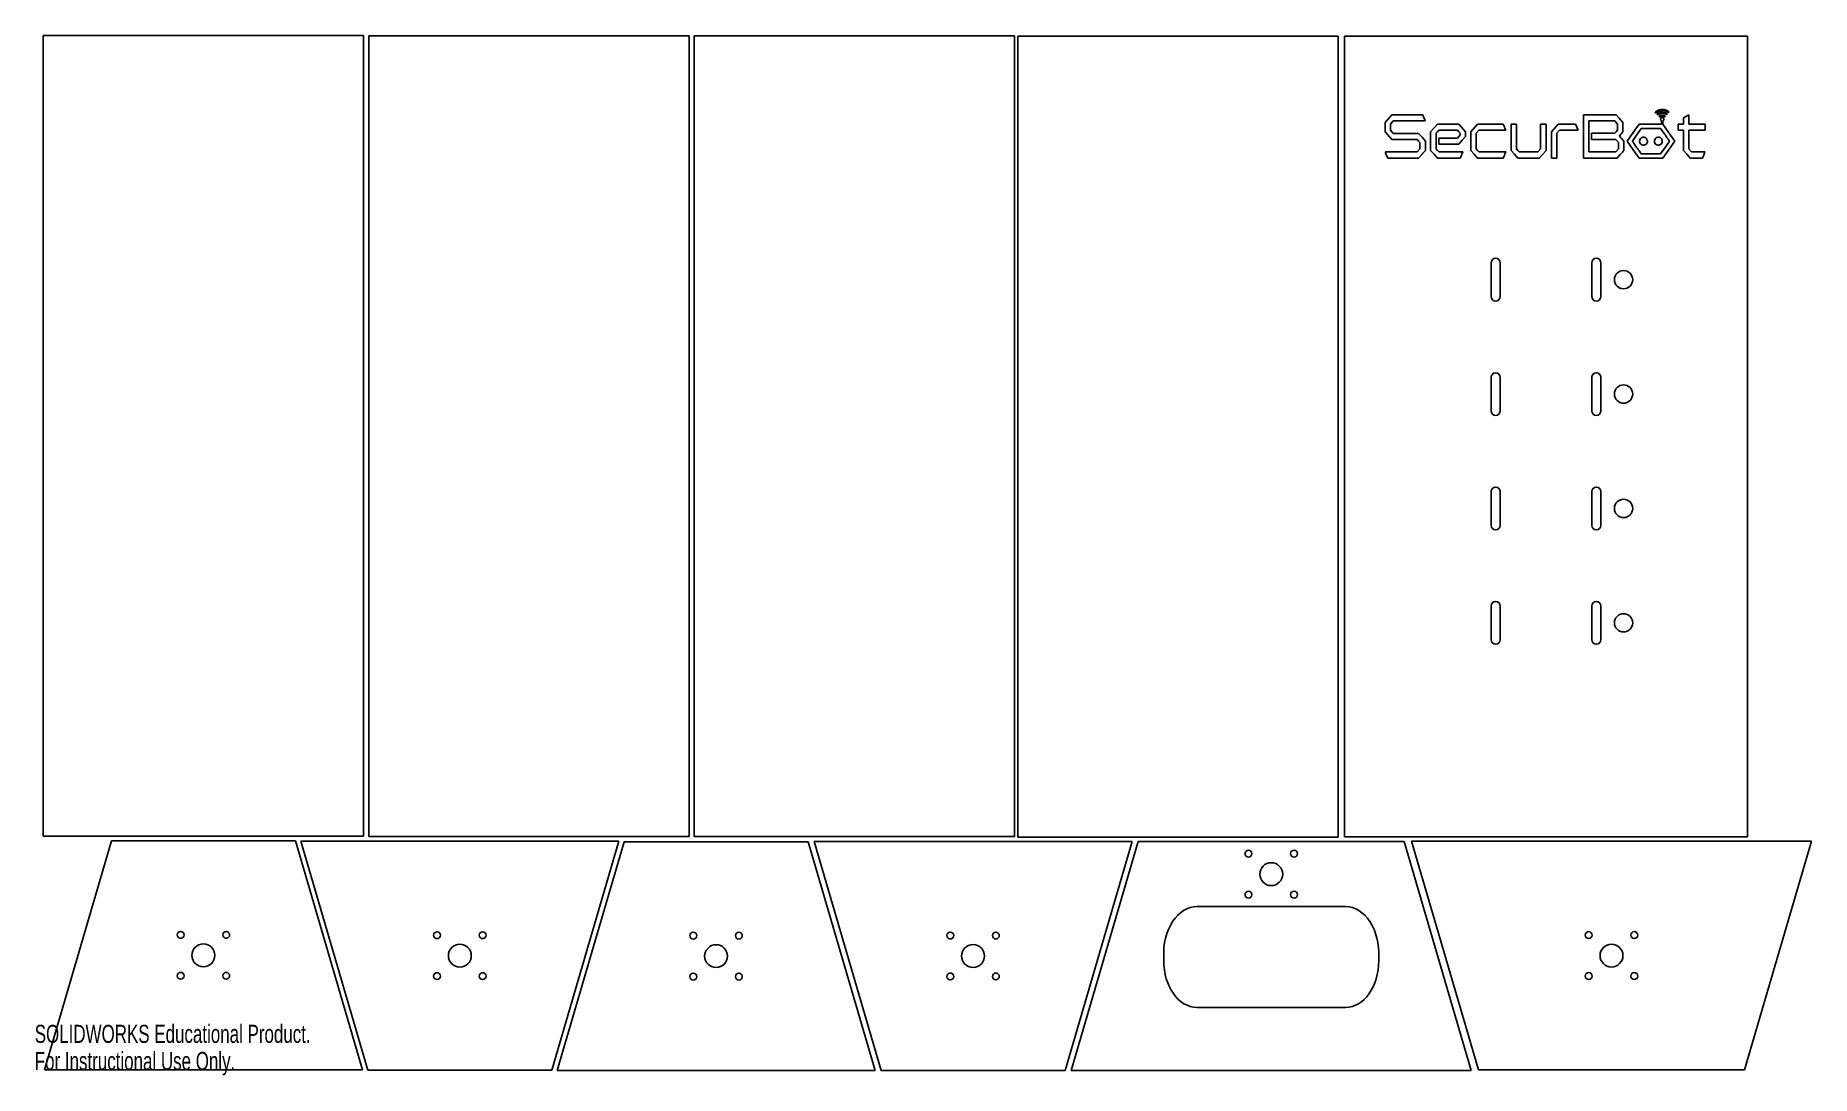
# Model space of a CAD drawing. Header units: millimetres. Extents: x 0 to 776, y 0 to 454.
import ezdxf

# ---------------------------------------------------------------- set-up
doc = ezdxf.new("R2010")
doc.units = ezdxf.units.MM
doc.styles.add('SLDTEXTSTYLE0', font='TXT', dxfattribs={"width": 0.7})

msp = doc.modelspace()

# ---------------------------------------------------------------- linework, layer by layer
at = {"color": 7, "linetype": 'Continuous', "lineweight": 25}
for p, q in [((143.68, 454.5), (3.68, 454.5)), ((3.68, 454.5), (3.68, 104.5)), ((143.68, 104.5), (143.68, 454.5)), ((285.94, 454.36), (145.94, 454.36)), ((145.94, 454.36), (145.94, 104.36)), ((285.94, 104.36), (285.94, 454.36)), ((428.13, 454.36), (288.13, 454.36)), ((288.13, 454.36), (288.13, 104.36)), ((428.13, 104.36), (428.13, 454.36)), ((569.63, 454.14), (429.63, 454.14)), ((429.63, 454.14), (429.63, 104.14)), ((569.63, 104.14), (569.63, 454.14)), ((572.45, 104.27), (572.45, 454.27)), ((572.45, 454.27), (748.45, 454.27)), ((748.45, 454.27), (748.45, 104.27)), ((590.13, 416.48), (593.06, 419.88)), ((593.06, 419.88), (606.55, 419.87)), ((606.55, 419.87), (607.13, 418.53)), ((676.84, 419.88), (691.15, 419.88)), ((676.84, 400.87), (676.84, 419.88)), ((691.15, 419.88), (692.49, 418.32)), ((708.12, 420.91), (708.17, 420.97)), ((708.27, 420.76), (708.12, 420.91)), ((708.94, 420.09), (709.06, 420.2)), ((709.1, 419.93), (708.94, 420.09)), ((709.26, 419.77), (709.1, 419.93)), ((709.41, 419.9), (709.26, 419.77)), ((709.83, 419.2), (709.94, 419.29)), ((709.99, 419.04), (709.83, 419.2)), ((713.15, 419.8), (713.04, 419.89)), ((713.31, 419.96), (713.15, 419.8)), ((713.47, 420.12), (713.31, 419.96)), ((713.43, 420.16), (713.47, 420.12)), ((714.3, 420.95), (714.14, 420.79)), ((714.26, 420.99), (714.3, 420.95)), ((720.58, 418.53), (722.9, 419.87)), ((722.9, 419.87), (722.92, 415.81)), ((590.13, 412.42), (590.13, 416.48)), ((593.06, 409.02), (590.13, 412.42)), ((593.64, 417.15), (592.48, 415.81)), ((592.48, 415.81), (592.48, 413.09)), ((592.48, 413.09), (593.66, 411.73)), ((600.67, 417.15), (593.64, 417.15)), ((593.66, 411.73), (604.79, 411.73)), ((604.79, 411.73), (606.26, 410.03)), ((610.04, 412.41), (612.97, 415.8)), ((610.04, 404.27), (610.04, 412.41)), ((612.98, 412.42), (612.39, 411.74)), ((612.39, 411.74), (612.39, 404.94)), ((612.97, 415.8), (622.35, 415.8)), ((613.57, 413.1), (612.98, 412.42)), ((621.76, 413.1), (613.57, 413.1)), ((622.35, 412.42), (621.76, 413.1)), ((622.35, 415.8), (625.28, 412.41)), ((622.93, 411.74), (622.35, 412.42)), ((622.93, 411.05), (622.93, 411.74)), ((625.28, 412.41), (625.28, 410.38)), ((627.63, 412.41), (630.57, 415.8)), ((627.63, 404.27), (627.63, 412.41)), ((631.15, 413.09), (629.99, 411.74)), ((629.99, 411.74), (629.99, 404.94)), ((630.57, 415.8), (641.71, 415.8)), ((642.87, 413.11), (631.15, 413.09)), ((641.71, 415.8), (642, 415.12)), ((642.58, 413.77), (642.87, 413.11)), ((645.21, 415.8), (647.56, 415.8)), ((645.21, 404.27), (645.21, 415.8)), ((647.56, 415.8), (647.56, 404.95)), ((658.1, 415.8), (660.45, 415.8)), ((658.1, 404.94), (658.1, 415.8)), ((660.45, 415.8), (660.45, 404.27)), ((662.79, 412.41), (665.72, 415.8)), ((662.79, 406.64), (662.79, 412.41)), ((666.31, 413.09), (665.14, 411.74)), ((665.14, 411.74), (665.14, 400.87)), ((665.72, 415.8), (673.35, 415.79)), ((674.51, 413.11), (666.31, 413.09)), ((673.35, 415.79), (673.93, 414.45)), ((673.93, 414.45), (674.51, 413.11)), ((679.2, 417.15), (679.2, 403.6)), ((690.56, 417.15), (679.2, 417.15)), ((680.36, 411.75), (690.56, 411.75)), ((680.36, 409.02), (680.36, 411.75)), ((691.15, 416.48), (690.56, 417.15)), ((690.56, 411.75), (691.15, 412.42)), ((691.74, 415.8), (691.15, 416.48)), ((691.15, 412.42), (691.74, 413.1)), ((691.74, 413.1), (691.74, 415.8)), ((694.09, 412.42), (693.3, 411.51)), ((693.96, 416.62), (694.09, 416.47)), ((694.09, 416.47), (694.09, 412.42)), ((695.96, 408.32), (698.55, 412.05)), ((698.55, 412.05), (701.13, 415.78)), ((702.1, 413.92), (700.16, 411.13)), ((701.13, 415.78), (710.94, 415.78)), ((710.54, 413.92), (702.1, 413.92)), ((712.48, 411.13), (710.54, 413.92)), ((710.94, 417.2), (710.83, 417.28)), ((710.94, 415.78), (710.94, 417.2)), ((711.54, 417.22), (711.53, 415.74)), ((711.53, 415.74), (714.11, 412.03)), ((711.64, 417.28), (711.54, 417.22)), ((712.24, 418.89), (712.14, 418.97)), ((712.4, 419.05), (712.24, 418.89)), ((714.11, 412.03), (716.68, 408.32)), ((718.22, 415.8), (720.57, 415.8)), ((718.22, 413.1), (718.22, 415.8)), ((720.57, 413.1), (718.22, 413.1)), ((720.57, 415.8), (720.58, 417.17)), ((720.57, 404.26), (720.57, 413.1)), ((720.58, 417.17), (720.58, 418.53)), ((722.92, 413.09), (722.91, 409.02)), ((722.92, 415.81), (729.94, 415.8)), ((729.94, 413.1), (722.92, 413.09)), ((729.94, 415.8), (729.94, 413.1)), ((604.2, 409.02), (593.06, 409.02)), ((597.18, 403.6), (604.21, 403.61)), ((604.78, 408.34), (604.2, 409.02)), ((604.21, 403.61), (605.37, 404.94)), ((605.37, 407.66), (604.78, 408.34)), ((605.37, 404.94), (605.37, 407.66)), ((606.26, 410.03), (607.72, 408.33)), ((607.72, 404.28), (607.6, 404.14)), ((607.72, 408.33), (607.72, 404.28)), ((611.51, 402.57), (610.04, 404.27)), ((612.39, 404.94), (612.97, 404.27)), ((612.97, 404.27), (613.55, 403.6)), ((613.55, 403.6), (618.83, 403.6)), ((613.56, 409.69), (621.76, 409.69)), ((613.56, 406.99), (613.56, 409.69)), ((622.35, 406.99), (613.56, 406.99)), ((621.76, 409.69), (622.93, 411.05)), ((623.82, 408.68), (622.35, 406.99)), ((625.28, 410.38), (623.82, 408.68)), ((629.1, 402.57), (627.63, 404.27)), ((629.99, 404.94), (630.57, 404.27)), ((630.57, 404.27), (631.14, 403.6)), ((631.14, 403.6), (637, 403.6)), ((646.68, 402.57), (645.21, 404.27)), ((647.56, 404.95), (648.15, 404.27)), ((648.15, 404.27), (648.73, 403.6)), ((648.73, 403.6), (656.94, 403.61)), ((656.94, 403.61), (658.1, 404.94)), ((660.45, 404.27), (657.52, 400.87)), ((662.79, 400.87), (662.79, 406.64)), ((679.2, 403.6), (690.91, 403.6)), ((690.91, 409.02), (680.36, 409.02)), ((692.09, 407.67), (690.91, 409.02)), ((690.91, 403.6), (692.09, 404.96)), ((692.09, 404.96), (692.09, 407.67)), ((693.48, 409.44), (694.44, 408.33)), ((694.44, 404.28), (694.31, 404.14)), ((694.44, 408.33), (694.44, 404.28)), ((698.55, 404.59), (695.96, 408.32)), ((701.13, 400.86), (698.55, 404.59)), ((710.54, 402.72), (712.48, 405.51)), ((716.68, 408.32), (711.51, 400.86)), ((722.04, 402.57), (720.57, 404.26)), ((722.91, 409.02), (722.91, 404.96)), ((722.91, 404.96), (724.08, 403.6)), ((724.08, 403.6), (727.01, 403.6)), ((591.31, 400.88), (590.73, 402.2)), ((604.79, 400.88), (591.31, 400.88)), ((606.13, 402.43), (604.79, 400.88)), ((612.98, 400.87), (611.51, 402.57)), ((622.94, 400.88), (612.98, 400.87)), ((623.51, 402.2), (622.94, 400.88)), ((630.57, 400.87), (629.1, 402.57)), ((641.7, 400.87), (630.57, 400.87)), ((642.28, 402.21), (641.7, 400.87)), ((648.15, 400.87), (646.68, 402.57)), ((657.52, 400.87), (648.15, 400.87)), ((665.14, 400.87), (662.79, 400.87)), ((691.5, 400.88), (676.84, 400.87)), ((692.85, 402.43), (691.5, 400.88)), ((711.51, 400.86), (701.13, 400.86)), ((701.94, 402.94), (702.11, 402.71)), ((702.11, 402.71), (706.32, 402.71)), ((706.32, 402.71), (710.54, 402.72)), ((723.5, 400.87), (722.04, 402.57)), ((728.77, 400.87), (723.5, 400.87)), ((728.79, 400.93), (728.77, 400.87)), ((636.45, 340.42), (636.45, 355.12)), ((640.45, 340.42), (640.45, 355.12)), ((680.45, 340.42), (680.45, 355.12)), ((684.45, 340.42), (684.45, 355.12)), ((636.45, 290.42), (636.45, 305.12)), ((640.45, 290.42), (640.45, 305.12)), ((680.45, 290.42), (680.45, 305.12)), ((684.45, 290.42), (684.45, 305.12)), ((636.45, 240.42), (636.45, 255.12)), ((640.45, 240.42), (640.45, 255.12)), ((680.45, 240.42), (680.45, 255.12)), ((684.45, 240.42), (684.45, 255.12)), ((636.45, 190.42), (636.45, 205.12)), ((640.45, 190.42), (640.45, 205.12)), ((680.45, 190.42), (680.45, 205.12)), ((684.45, 190.42), (684.45, 205.12)), ((3.68, 104.5), (143.68, 104.5)), ((33.49, 102.43), (4.21, 2.43)), ((113.93, 102.43), (33.49, 102.43)), ((143.21, 2.43), (113.93, 102.43)), ((116.28, 102.27), (255.28, 102.27)), ((145.56, 2.27), (116.28, 102.27)), ((145.94, 104.36), (285.94, 104.36)), ((255.28, 102.27), (226, 2.27)), ((257.54, 102.08), (228.26, 2.08)), ((337.98, 102.08), (257.54, 102.08)), ((288.13, 104.36), (428.13, 104.36)), ((367.26, 2.08), (337.98, 102.08)), ((340.57, 102.13), (479.57, 102.13)), ((369.85, 2.13), (340.57, 102.13)), ((429.63, 104.14), (569.63, 104.14)), ((479.57, 102.13), (450.29, 2.13)), ((482.25, 102.14), (452.97, 2.14)), ((598.49, 102.14), (482.25, 102.14)), ((748.45, 104.27), (572.45, 104.27)), ((627.77, 2.14), (598.49, 102.14)), ((601.67, 102.32), (776.47, 102.32)), ((630.95, 2.32), (601.67, 102.32)), ((776.47, 102.32), (747.19, 2.32)), ((507.87, 73.7), (572.87, 73.7)), ((572.87, 29.66), (507.87, 29.66)), ((4.21, 2.43), (143.21, 2.43)), ((226, 2.27), (145.56, 2.27)), ((228.26, 2.08), (367.26, 2.08)), ((450.29, 2.13), (369.85, 2.13)), ((452.97, 2.14), (627.77, 2.14)), ((747.19, 2.32), (630.95, 2.32))]:
    msp.add_line(p, q, dxfattribs=at)
for centre, radius in [((694.33, 347.77), 4), ((694.33, 297.77), 4), ((694.33, 247.77), 4), ((694.33, 197.77), 4), ((530.42, 96.87), 1.5), ((550.32, 96.87), 1.5), ((540.37, 87.92), 5), ((530.42, 78.97), 1.5), ((550.32, 78.97), 1.5), ((63.76, 61.38), 1.5), ((83.66, 61.38), 1.5), ((175.83, 61.22), 1.5), ((195.73, 61.22), 1.5), ((287.81, 61.03), 1.5), ((307.71, 61.03), 1.5), ((400.12, 61.08), 1.5), ((420.02, 61.08), 1.5), ((679.12, 61.27), 1.5), ((699.02, 61.27), 1.5), ((73.71, 52.43), 5), ((185.78, 52.27), 5), ((297.76, 52.08), 5), ((410.07, 52.13), 5), ((689.07, 52.32), 5), ((63.76, 43.48), 1.5), ((83.66, 43.48), 1.5), ((175.83, 43.32), 1.5), ((195.73, 43.32), 1.5), ((287.81, 43.13), 1.5), ((307.71, 43.13), 1.5), ((400.12, 43.18), 1.5), ((420.02, 43.18), 1.5), ((679.12, 43.37), 1.5), ((699.02, 43.37), 1.5)]:
    msp.add_circle(centre, radius, dxfattribs=at)
for centre, start, end in [((638.45, 355.12), 360, 180), ((682.45, 355.12), 360, 180), ((638.45, 340.42), 180, 0), ((682.45, 340.42), 180, 0), ((638.45, 305.12), 360, 180), ((682.45, 305.12), 360, 180), ((638.45, 290.42), 180, 0), ((682.45, 290.42), 180, 0), ((638.45, 255.12), 360, 180), ((682.45, 255.12), 360, 180), ((638.45, 240.42), 180, 0), ((682.45, 240.42), 180, 0), ((638.45, 205.12), 0, 180), ((682.45, 205.12), 0, 180), ((638.45, 190.42), 180, 0), ((682.45, 190.42), 180, 0)]:
    msp.add_arc(centre, 2, start, end, dxfattribs=at)
for centre, major_axis, start_param, end_param in [((507.87, 53.18), (0, 20.52), 0, 1.644045), ((572.87, 53.18), (0, 20.52), 4.639141, 6.283185), ((507.87, 50.18), (0, -20.52), 4.639141, 4.712389), ((507.87, 50.18), (0, -20.52), 4.712389, 6.283185), ((572.87, 50.18), (0, 20.52), 3.141593, 4.712389), ((572.87, 50.18), (0, -20.52), 1.570796, 1.644045)]:
    msp.add_ellipse(centre, major_axis=major_axis, ratio=0.706779, start_param=start_param, end_param=end_param, dxfattribs=at)
for points in [[(708.17, 420.97), (708.2, 421), (708.31, 421.1), (708.4, 421.18)], [(708.44, 420.6), (708.43, 420.6), (708.36, 420.67), (708.27, 420.76)], [(708.4, 421.18), (709.18, 421.83), (710.22, 422.21), (711.23, 422.21)], [(708.65, 420.78), (708.54, 420.68), (708.44, 420.6), (708.44, 420.6)], [(710.68, 420.53), (710.19, 420.42), (709.79, 420.22), (709.41, 419.9)], [(709.94, 419.29), (710.16, 419.48), (710.44, 419.63), (710.73, 419.71)], [(711.22, 420.57), (710.93, 420.57), (710.84, 420.56), (710.68, 420.53)], [(711.69, 419.71), (711.9, 419.65), (712.13, 419.54), (712.31, 419.42)], [(712.31, 419.42), (712.44, 419.33), (712.55, 419.24), (712.55, 419.21)], [(712.55, 419.21), (712.55, 419.21), (712.48, 419.13), (712.4, 419.05)], [(713.98, 420.64), (713.97, 420.64), (713.88, 420.71), (713.78, 420.8)], [(714.14, 420.79), (714.06, 420.71), (713.98, 420.64), (713.98, 420.64)], [(607.71, 417.17), (607.71, 417.16), (604.54, 417.15), (600.67, 417.15)], [(607.13, 418.53), (607.45, 417.79), (607.71, 417.18), (607.71, 417.17)], [(642, 415.12), (642.16, 414.75), (642.42, 414.14), (642.58, 413.77)], [(692.49, 418.32), (693.23, 417.46), (693.89, 416.7), (693.96, 416.62)], [(710.48, 417.9), (710.48, 418.39), (710.97, 418.76), (711.44, 418.62)], [(710.83, 417.28), (710.62, 417.41), (710.48, 417.67), (710.48, 417.9)], [(711.44, 418.62), (711.75, 418.52), (711.98, 418.23), (711.98, 417.9)], [(711.98, 417.9), (711.98, 417.67), (711.83, 417.41), (711.64, 417.28)], [(590.15, 403.56), (590.14, 403.6), (590.19, 403.6), (597.18, 403.6)], [(607.6, 404.14), (607.53, 404.05), (606.87, 403.29), (606.13, 402.43)], [(694.31, 404.14), (694.25, 404.05), (693.59, 403.29), (692.85, 402.43)], [(700.16, 411.13), (699.09, 409.59), (698.22, 408.32), (698.22, 408.31)], [(701.34, 408.3), (701.34, 408.67), (701.42, 408.95), (701.62, 409.26)], [(701.38, 407.89), (701.35, 408.02), (701.34, 408.11), (701.34, 408.3)], [(701.86, 407.06), (701.62, 407.29), (701.46, 407.57), (701.38, 407.89)], [(704.02, 409.76), (704.17, 409.66), (704.41, 409.43), (704.51, 409.28)], [(704.51, 409.28), (704.71, 408.97), (704.8, 408.68), (704.8, 408.3)], [(704.8, 408.3), (704.8, 408.11), (704.79, 408.02), (704.76, 407.89)], [(707.82, 408.3), (707.82, 408.67), (707.9, 408.95), (708.1, 409.26)], [(707.86, 407.89), (707.83, 408.02), (707.82, 408.11), (707.82, 408.3)], [(708.34, 407.06), (708.1, 407.29), (707.94, 407.57), (707.86, 407.89)], [(710.53, 409.74), (710.68, 409.64), (710.91, 409.4), (711.01, 409.25)], [(711.24, 407.89), (711.16, 407.57), (711, 407.29), (710.76, 407.06)], [(711.01, 409.25), (711.2, 408.95), (711.28, 408.67), (711.28, 408.3)], [(711.28, 408.3), (711.28, 408.11), (711.27, 408.02), (711.24, 407.89)], [(712.48, 405.51), (713.55, 407.05), (714.42, 408.31), (714.42, 408.32)], [(727.01, 403.6), (729.35, 403.6), (729.95, 403.59), (729.94, 403.57)], [(624.09, 403.56), (624.09, 403.55), (623.83, 402.93), (623.51, 402.2)], [(642.86, 403.57), (642.86, 403.56), (642.6, 402.95), (642.28, 402.21)], [(729.94, 403.57), (729.92, 403.53), (728.82, 400.98), (728.79, 400.93)]]:
    msp.add_open_spline(points, degree=3, dxfattribs=at)
for points, knots in [([(710.46, 421.67), (710.09, 421.57), (709.43, 421.39), (708.89, 420.97), (708.65, 420.78)], [0, 0, 0, 0, 0.554528, 1, 1, 1, 1]), ([(709.06, 420.2), (709.36, 420.43), (709.91, 420.85), (710.59, 420.97), (710.9, 421.03)], [0, 0, 0, 0, 0.556567, 1, 1, 1, 1]), ([(712.14, 418.97), (711.98, 419.08), (711.65, 419.28), (711.1, 419.32), (710.62, 419.22), (710.37, 419.04), (710.25, 418.95)], [0, 0, 0, 0, 0.283074, 0.561869, 0.780199, 1, 1, 1, 1]), ([(713.78, 420.8), (713.51, 421), (712.98, 421.39), (711.84, 421.78), (710.98, 421.71), (710.46, 421.67)], [0, 0, 0, 0, 0.281262, 0.558988, 1, 1, 1, 1]), ([(710.73, 419.71), (710.81, 419.72), (710.97, 419.76), (711.13, 419.75), (711.21, 419.75)], [0, 0, 0, 0, 0.475389, 1, 1, 1, 1]), ([(710.9, 421.03), (711.37, 421.02), (712.24, 421), (712.95, 420.52), (713.26, 420.3)], [0, 0, 0, 0, 0.554314, 1, 1, 1, 1]), ([(711.21, 419.75), (711.31, 419.76), (711.47, 419.76), (711.63, 419.72), (711.69, 419.71)], [0, 0, 0, 0, 0.6251549, 1, 1, 1, 1]), ([(712.09, 420.44), (711.94, 420.48), (711.65, 420.57), (711.36, 420.57), (711.22, 420.57)], [0, 0, 0, 0, 0.533432, 1, 1, 1, 1]), ([(711.23, 422.21), (711.81, 422.15), (712.84, 422.04), (713.68, 421.44), (714.05, 421.18)], [0, 0, 0, 0, 0.558464, 1, 1, 1, 1]), ([(713.04, 419.89), (712.87, 420.02), (712.58, 420.25), (712.24, 420.38), (712.09, 420.44)], [0, 0, 0, 0, 0.570249, 1, 1, 1, 1]), ([(713.26, 420.3), (713.3, 420.27), (713.36, 420.23), (713.41, 420.17), (713.43, 420.16)], [0, 0, 0, 0, 0.6708993, 1, 1, 1, 1]), ([(714.05, 421.18), (714.1, 421.14), (714.18, 421.08), (714.24, 421.01), (714.26, 420.99)], [0, 0, 0, 0, 0.691594, 1, 1, 1, 1]), ([(693.3, 411.51), (693.1, 411.28), (692.85, 410.98), (692.59, 410.68), (692.53, 410.6), (692.52, 410.58), (692.51, 410.58), (692.51, 410.58), (692.51, 410.58), (692.51, 410.58)], [0, 0, 0, 0, 0.763291, 0.948601, 0.988701, 0.997278, 0.999227, 0.9997, 1, 1, 1, 1]), ([(710.16, 418.88), (710.16, 418.88), (710.16, 418.88), (710.16, 418.88), (710.16, 418.88), (710.16, 418.88), (710.16, 418.88), (710.15, 418.89), (710.13, 418.91), (710.07, 418.96), (710.03, 419), (709.99, 419.04)], [0, 0, 0, 0, 0.000494, 0.001164, 0.002504, 0.006103, 0.016176, 0.045143, 0.129828, 0.37073, 1, 1, 1, 1]), ([(710.25, 418.95), (710.23, 418.93), (710.2, 418.91), (710.17, 418.88), (710.16, 418.88), (710.16, 418.88), (710.16, 418.88), (710.16, 418.88), (710.16, 418.88)], [0, 0, 0, 0, 0.74954, 0.939494, 0.983935, 0.994943, 0.997807, 1, 1, 1, 1]), ([(618.83, 403.6), (619.61, 403.6), (620.91, 403.6), (622.49, 403.6), (623.42, 403.59), (623.88, 403.59), (624.04, 403.58), (624.08, 403.58), (624.09, 403.57), (624.09, 403.57), (624.09, 403.57), (624.09, 403.57), (624.09, 403.57), (624.09, 403.56), (624.09, 403.56)], [0, 0, 0, 0, 0.44738, 0.736676, 0.902136, 0.978017, 0.993092, 0.997129, 0.998083, 0.998767, 0.999146, 0.99945, 0.999721, 1, 1, 1, 1]), ([(637, 403.6), (637.76, 403.6), (639.06, 403.6), (640.72, 403.59), (641.83, 403.6), (642.48, 403.58), (642.77, 403.59), (642.85, 403.58), (642.86, 403.58), (642.86, 403.57), (642.86, 403.57), (642.86, 403.57), (642.86, 403.57), (642.86, 403.57)], [0, 0, 0, 0, 0.388476, 0.666894, 0.850816, 0.955801, 0.997419, 0.999086, 0.99978, 0.999913, 0.999946, 0.999974, 1, 1, 1, 1]), ([(692.51, 410.58), (692.51, 410.58), (692.51, 410.58), (692.51, 410.58), (692.51, 410.58), (692.51, 410.58), (692.52, 410.57), (692.53, 410.56), (692.57, 410.51), (692.68, 410.37), (692.99, 410.01), (693.27, 409.68), (693.48, 409.44)], [0, 0, 0, 0, 0.000122, 0.000313, 0.000732, 0.001829, 0.004987, 0.014302, 0.042262, 0.125678, 0.366084, 1, 1, 1, 1]), ([(698.22, 408.31), (698.22, 408.31), (698.22, 408.31), (698.23, 408.31), (698.23, 408.31), (698.23, 408.3), (698.24, 408.29), (698.27, 408.25), (698.35, 408.12), (698.6, 407.77), (699.23, 406.85), (700.05, 405.67), (700.91, 404.43), (701.49, 403.6), (701.82, 403.13), (701.94, 402.94)], [0, 0, 0, 0, 0.000047, 0.00012, 0.000315, 0.000895, 0.002644, 0.007984, 0.024202, 0.07233, 0.207203, 0.534632, 0.733609, 0.898753, 1, 1, 1, 1]), ([(701.62, 409.26), (701.69, 409.36), (701.83, 409.54), (702.01, 409.68), (702.09, 409.74)], [0, 0, 0, 0, 0.5638972, 1, 1, 1, 1]), ([(702.86, 406.57), (702.65, 406.62), (702.27, 406.71), (701.99, 406.95), (701.86, 407.06)], [0, 0, 0, 0, 0.566407, 1, 1, 1, 1]), ([(702.09, 409.74), (702.26, 409.84), (702.57, 410.01), (702.91, 410.02), (703.07, 410.03)], [0, 0, 0, 0, 0.553881, 1, 1, 1, 1]), ([(703.13, 406.57), (703.06, 406.57), (702.97, 406.57), (702.89, 406.57), (702.86, 406.57)], [0, 0, 0, 0, 0.684119, 1, 1, 1, 1]), ([(703.07, 410.03), (703.26, 410.02), (703.6, 410), (703.9, 409.83), (704.02, 409.76)], [0, 0, 0, 0, 0.559459, 1, 1, 1, 1]), ([(704.28, 407.06), (704.09, 406.91), (703.75, 406.63), (703.32, 406.59), (703.13, 406.57)], [0, 0, 0, 0, 0.556188, 1, 1, 1, 1]), ([(704.76, 407.89), (704.7, 407.72), (704.6, 407.41), (704.38, 407.16), (704.28, 407.06)], [0, 0, 0, 0, 0.5577299, 1, 1, 1, 1]), ([(708.1, 409.26), (708.18, 409.36), (708.32, 409.54), (708.5, 409.68), (708.57, 409.74)], [0, 0, 0, 0, 0.5638972, 1, 1, 1, 1]), ([(709.34, 406.57), (709.13, 406.62), (708.76, 406.71), (708.47, 406.95), (708.34, 407.06)], [0, 0, 0, 0, 0.566407, 1, 1, 1, 1]), ([(708.57, 409.74), (708.74, 409.84), (709.05, 410.01), (709.4, 410.02), (709.55, 410.03)], [0, 0, 0, 0, 0.553881, 1, 1, 1, 1]), ([(709.61, 406.57), (709.55, 406.57), (709.46, 406.57), (709.37, 406.57), (709.34, 406.57)], [0, 0, 0, 0, 0.684119, 1, 1, 1, 1]), ([(709.55, 410.03), (709.75, 410.02), (710.1, 410), (710.4, 409.82), (710.53, 409.74)], [0, 0, 0, 0, 0.5588924, 1, 1, 1, 1]), ([(710.76, 407.06), (710.57, 406.91), (710.23, 406.63), (709.8, 406.59), (709.61, 406.57)], [0, 0, 0, 0, 0.556188, 1, 1, 1, 1]), ([(714.42, 408.32), (714.42, 408.32), (714.42, 408.32), (714.42, 408.32), (714.42, 408.32), (714.42, 408.32), (714.42, 408.33), (714.37, 408.4), (714.08, 408.81), (713.44, 409.75), (712.84, 410.61), (712.48, 411.13)], [0, 0, 0, 0, 0.0000088, 0.0000268, 0.0000561, 0.0001445, 0.00039, 0.0054122, 0.0796081, 0.4427619, 1, 1, 1, 1]), ([(590.73, 402.2), (590.59, 402.54), (590.4, 402.97), (590.21, 403.42), (590.17, 403.53), (590.16, 403.55), (590.15, 403.56), (590.15, 403.56)], [0, 0, 0, 0, 0.758192, 0.945421, 0.987167, 0.996605, 1, 1, 1, 1])]:
    msp.add_open_spline(points, degree=3, knots=knots, dxfattribs=at)

# ---------------------------------------------------------------- texts
at = {"color": 7, "linetype": 'Continuous', "char_height": 7.9096, "attachment_point": 1, "style": 'SLDTEXTSTYLE0'}
for s, insert in [('SOLIDWORKS Educational Product.', (0, 22.06)), ('For Instructional Use Only.', (0, 10.2))]:
    msp.add_mtext(s, dxfattribs=dict(at, insert=insert))

doc.saveas('drawing.dxf')
